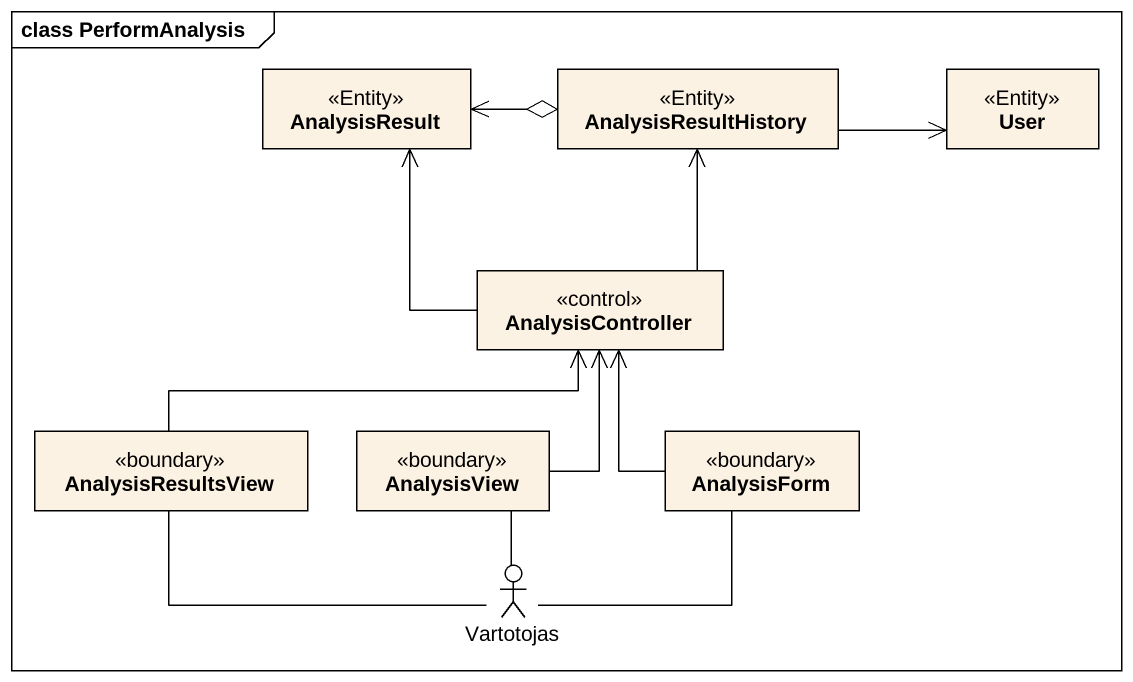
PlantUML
@startuml
mainframe class PerformAnalysis
allowmixing
hide circle
hide empty members
class AnalysisResult <<Entity>>
class AnalysisResultHistory <<Entity>>
class User <<Entity>>
class AnalysisController <<control>>
class AnalysisResultsView <<boundary>>
class AnalysisView <<boundary>>
class AnalysisForm <<boundary>>
actor Vartotojas
AnalysisResultHistory o-left-> AnalysisResult
AnalysisResultHistory -right-> User
AnalysisController -up-> AnalysisResult
AnalysisController -up-> AnalysisResultHistory
AnalysisResultsView -right-> AnalysisController
AnalysisView -up-> AnalysisController
AnalysisForm -up-> AnalysisController
Vartotojas -left- AnalysisResultsView
Vartotojas -up- AnalysisView
Vartotojas -right- AnalysisForm
@enduml
